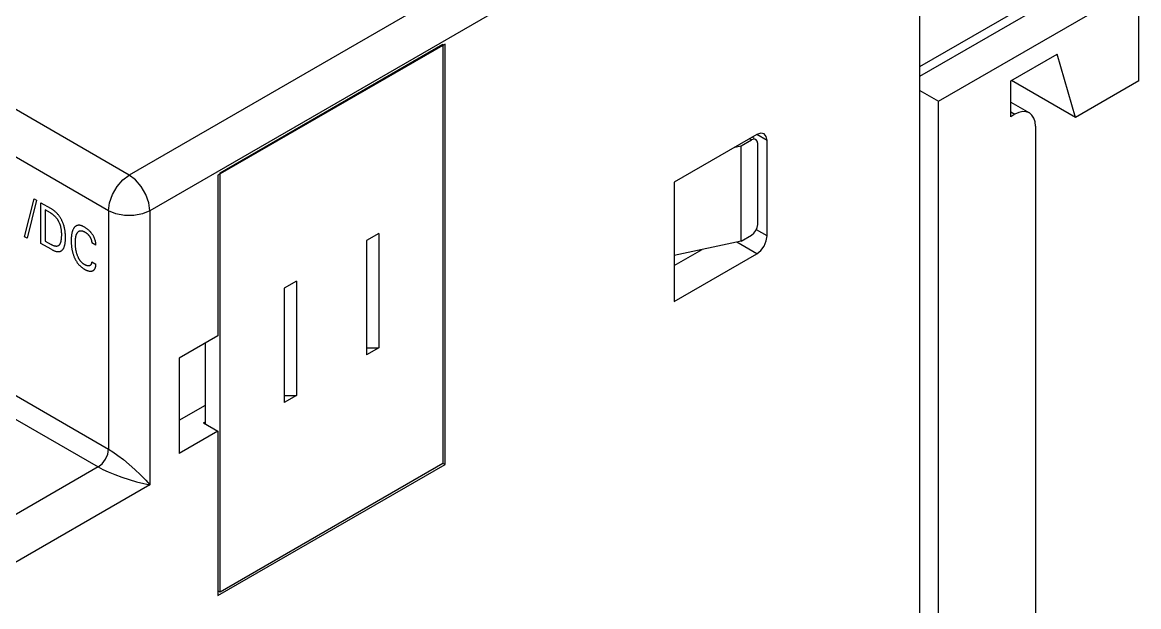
# Model space of a CAD drawing. Extents: x 0 to 420, y 0 to 297.
# Drawn here: x 192.24 to 230.48, y 172.8 to 192.83 of the extents above; entities that cross this region are included whole.
import ezdxf

# ---------------------------------------------------------------- set-up
doc = ezdxf.new("R2010")
doc.units = 0
doc.header["$LTSCALE"] = 23.1
doc.layers.add('40000_ISO', color=7, linetype='CONTINUOUS')

msp = doc.modelspace()

# ---------------------------------------------------------------- linework, layer by layer
at = {"layer": '40000_ISO', "color": 7, "linetype": 'CONTINUOUS'}
for p, q in [((222.98, 138.723), (222.98, 210.575)), ((195.898, 187.591), (172.209, 201.267)), ((195.191, 186.366), (171.502, 200.042)), ((222.98, 191.306), (229.061, 194.817)), ((222.98, 190.979), (229.202, 194.572)), ((207.07, 194.041), (195.898, 187.591)), ((223.616, 190.122), (230.263, 193.959)), ((230.475, 190.816), (230.475, 193.837)), ((208.838, 193.429), (196.605, 186.366)), ((206.716, 192.082), (198.938, 187.591)), ((199.009, 187.672), (206.646, 192.082)), ((206.646, 192.082), (206.646, 177.711)), ((206.716, 177.67), (206.716, 192.082)), ((226.091, 190.816), (227.682, 191.734)), ((228.311, 189.566), (227.682, 191.734)), ((226.091, 189.591), (226.091, 190.816)), ((228.311, 189.566), (226.118, 190.832)), ((230.475, 190.816), (228.311, 189.566)), ((222.98, 190.489), (223.616, 190.122)), ((223.616, 159.095), (223.616, 190.122)), ((226.091, 190.092), (226.732, 189.722)), ((226.091, 189.754), (226.232, 189.673)), ((226.232, 189.673), (226.091, 189.591)), ((226.37, 189.737), (226.232, 189.673)), ((226.503, 189.767), (226.37, 189.737)), ((226.625, 189.762), (226.503, 189.767)), ((226.732, 189.722), (226.625, 189.762)), ((226.82, 189.649), (226.732, 189.722)), ((226.886, 189.546), (226.82, 189.649)), ((226.926, 189.416), (226.886, 189.546)), ((226.94, 189.264), (226.926, 189.416)), ((217.394, 188.979), (214.565, 187.346)), ((217.529, 189.026), (217.394, 188.979)), ((217.747, 188.775), (217.394, 188.979)), ((217.644, 189.003), (217.529, 189.026)), ((217.72, 188.915), (217.644, 189.003)), ((217.747, 188.775), (217.72, 188.915)), ((226.94, 189.264), (226.94, 163.463)), ((216.64, 188.544), (216.863, 188.591)), ((216.863, 188.591), (217.217, 188.795)), ((216.863, 185.325), (216.863, 188.591)), ((217.217, 188.795), (217.146, 188.836)), ((217.298, 188.823), (217.217, 188.795)), ((217.314, 188.84), (217.234, 188.887)), ((217.367, 188.81), (217.298, 188.823)), ((217.413, 188.757), (217.367, 188.81)), ((217.429, 188.673), (217.413, 188.757)), ((217.429, 185.896), (217.429, 188.673)), ((217.747, 185.509), (217.747, 188.775)), ((195.484, 187.197), (195.681, 187.427)), ((195.681, 187.427), (195.898, 187.591)), ((196.116, 187.425), (195.898, 187.591)), ((196.313, 187.195), (196.116, 187.425)), ((198.938, 187.591), (198.938, 182.079)), ((199.009, 173.302), (199.009, 187.672)), ((195.326, 186.926), (195.484, 187.197)), ((196.47, 186.924), (196.313, 187.195)), ((214.565, 187.346), (214.565, 183.263)), ((192.316, 185.472), (192.641, 186.777)), ((192.723, 186.729), (192.398, 185.424)), ((192.641, 186.777), (192.723, 186.729)), ((192.877, 185.252), (192.877, 186.64)), ((192.877, 186.64), (193.201, 186.454)), ((195.191, 186.366), (195.225, 186.639)), ((195.225, 186.639), (195.326, 186.926)), ((196.57, 186.638), (196.47, 186.924)), ((196.605, 186.366), (196.57, 186.638)), ((193.017, 186.402), (193.017, 185.329)), ((193.201, 186.296), (193.017, 186.402)), ((193.217, 186.444), (193.201, 186.454)), ((193.201, 186.296), (193.213, 186.289)), ((193.213, 186.289), (193.225, 186.282)), ((193.233, 186.434), (193.217, 186.444)), ((193.225, 186.282), (193.237, 186.274)), ((193.25, 186.423), (193.233, 186.434)), ((193.237, 186.274), (193.249, 186.266)), ((193.249, 186.266), (193.261, 186.258)), ((193.267, 186.412), (193.25, 186.423)), ((193.261, 186.258), (193.273, 186.249)), ((193.283, 186.401), (193.267, 186.412)), ((193.273, 186.249), (193.285, 186.24)), ((193.3, 186.389), (193.283, 186.401)), ((193.285, 186.24), (193.297, 186.231)), ((193.297, 186.231), (193.309, 186.221)), ((193.316, 186.377), (193.3, 186.389)), ((193.309, 186.221), (193.32, 186.211)), ((193.333, 186.364), (193.316, 186.377)), ((193.349, 186.351), (193.333, 186.364)), ((193.365, 186.337), (193.349, 186.351)), ((193.381, 186.323), (193.365, 186.337)), ((193.397, 186.308), (193.381, 186.323)), ((193.412, 186.293), (193.397, 186.308)), ((193.428, 186.277), (193.412, 186.293)), ((193.443, 186.261), (193.428, 186.277)), ((193.458, 186.244), (193.443, 186.261)), ((193.472, 186.227), (193.458, 186.244)), ((193.486, 186.209), (193.472, 186.227)), ((195.191, 186.366), (195.191, 178.201)), ((195.445, 186.26), (195.191, 186.366)), ((195.743, 186.204), (195.445, 186.26)), ((196.355, 186.261), (196.057, 186.204)), ((196.605, 186.366), (196.355, 186.261)), ((196.605, 186.366), (196.605, 176.976)), ((193.32, 186.211), (193.332, 186.2)), ((193.332, 186.2), (193.344, 186.189)), ((193.344, 186.189), (193.355, 186.178)), ((193.355, 186.178), (193.366, 186.167)), ((193.366, 186.167), (193.377, 186.155)), ((193.377, 186.155), (193.388, 186.143)), ((193.388, 186.143), (193.398, 186.13)), ((193.398, 186.13), (193.409, 186.117)), ((193.409, 186.117), (193.418, 186.104)), ((193.418, 186.104), (193.428, 186.091)), ((193.428, 186.091), (193.437, 186.077)), ((193.437, 186.077), (193.446, 186.063)), ((193.446, 186.063), (193.454, 186.049)), ((193.454, 186.049), (193.463, 186.035)), ((193.463, 186.035), (193.471, 186.02)), ((193.471, 186.02), (193.478, 186.005)), ((193.478, 186.005), (193.486, 185.99)), ((193.499, 186.193), (193.486, 186.209)), ((193.486, 185.99), (193.493, 185.975)), ((193.493, 185.975), (193.499, 185.96)), ((193.511, 186.176), (193.499, 186.193)), ((193.499, 185.96), (193.506, 185.945)), ((193.506, 185.945), (193.512, 185.929)), ((193.523, 186.158), (193.511, 186.176)), ((193.512, 185.929), (193.518, 185.914)), ((193.518, 185.914), (193.523, 185.899)), ((193.534, 186.14), (193.523, 186.158)), ((193.523, 185.899), (193.529, 185.884)), ((193.529, 185.884), (193.533, 185.868)), ((193.533, 185.868), (193.54, 185.847)), ((193.546, 186.122), (193.534, 186.14)), ((193.54, 185.847), (193.545, 185.826)), ((193.556, 186.104), (193.546, 186.122)), ((193.567, 186.085), (193.556, 186.104)), ((193.577, 186.067), (193.567, 186.085)), ((193.587, 186.048), (193.577, 186.067)), ((193.596, 186.028), (193.587, 186.048)), ((193.605, 186.009), (193.596, 186.028)), ((193.614, 185.99), (193.605, 186.009)), ((193.622, 185.97), (193.614, 185.99)), ((193.63, 185.95), (193.622, 185.97)), ((193.638, 185.931), (193.63, 185.95)), ((193.645, 185.911), (193.638, 185.931)), ((193.651, 185.892), (193.645, 185.911)), ((193.658, 185.872), (193.651, 185.892)), ((193.666, 185.844), (193.658, 185.872)), ((193.674, 185.816), (193.666, 185.844)), ((194.06, 185.834), (194.051, 185.827)), ((194.069, 185.841), (194.06, 185.834)), ((194.079, 185.847), (194.069, 185.841)), ((194.089, 185.852), (194.079, 185.847)), ((194.099, 185.857), (194.089, 185.852)), ((194.11, 185.861), (194.099, 185.857)), ((194.121, 185.864), (194.11, 185.861)), ((194.132, 185.866), (194.121, 185.864)), ((194.143, 185.868), (194.132, 185.866)), ((194.154, 185.87), (194.143, 185.868)), ((194.166, 185.87), (194.154, 185.87)), ((194.177, 185.87), (194.166, 185.87)), ((194.19, 185.87), (194.177, 185.87)), ((194.202, 185.869), (194.19, 185.87)), ((194.214, 185.867), (194.202, 185.869)), ((194.227, 185.865), (194.214, 185.867)), ((194.24, 185.862), (194.227, 185.865)), ((194.254, 185.858), (194.24, 185.862)), ((194.268, 185.853), (194.254, 185.858)), ((194.282, 185.848), (194.268, 185.853)), ((194.296, 185.843), (194.282, 185.848)), ((194.311, 185.837), (194.296, 185.843)), ((194.325, 185.83), (194.311, 185.837)), ((196.057, 186.204), (195.743, 186.204)), ((217.413, 185.793), (217.429, 185.896)), ((192.398, 185.424), (192.316, 185.472)), ((193.545, 185.826), (193.55, 185.806)), ((193.55, 185.806), (193.555, 185.785)), ((193.555, 185.785), (193.558, 185.765)), ((193.558, 185.765), (193.562, 185.744)), ((193.562, 185.744), (193.565, 185.724)), ((193.565, 185.724), (193.567, 185.704)), ((193.567, 185.704), (193.569, 185.685)), ((193.569, 185.685), (193.571, 185.665)), ((193.571, 185.665), (193.572, 185.645)), ((193.572, 185.645), (193.573, 185.626)), ((193.573, 185.47), (193.572, 185.443)), ((193.573, 185.626), (193.574, 185.607)), ((193.574, 185.496), (193.573, 185.47)), ((193.574, 185.607), (193.575, 185.588)), ((193.575, 185.523), (193.574, 185.496)), ((193.575, 185.588), (193.575, 185.569)), ((193.575, 185.569), (193.575, 185.55)), ((193.575, 185.55), (193.575, 185.523)), ((193.681, 185.788), (193.674, 185.816)), ((193.687, 185.76), (193.681, 185.788)), ((193.692, 185.733), (193.687, 185.76)), ((193.697, 185.706), (193.692, 185.733)), ((193.701, 185.679), (193.697, 185.706)), ((193.704, 185.652), (193.701, 185.679)), ((193.707, 185.625), (193.704, 185.652)), ((193.709, 185.598), (193.707, 185.625)), ((193.711, 185.572), (193.709, 185.598)), ((193.713, 185.546), (193.711, 185.572)), ((193.714, 185.52), (193.713, 185.546)), ((193.714, 185.494), (193.714, 185.52)), ((193.715, 185.468), (193.714, 185.494)), ((193.715, 185.443), (193.715, 185.468)), ((193.915, 185.456), (193.913, 185.428)), ((193.917, 185.483), (193.915, 185.456)), ((193.92, 185.51), (193.917, 185.483)), ((193.923, 185.537), (193.92, 185.51)), ((193.926, 185.557), (193.923, 185.537)), ((193.929, 185.576), (193.926, 185.557)), ((193.933, 185.596), (193.929, 185.576)), ((193.937, 185.615), (193.933, 185.596)), ((193.942, 185.634), (193.937, 185.615)), ((193.947, 185.652), (193.942, 185.634)), ((193.953, 185.67), (193.947, 185.652)), ((193.959, 185.687), (193.953, 185.67)), ((193.965, 185.702), (193.959, 185.687)), ((193.971, 185.717), (193.965, 185.702)), ((193.978, 185.731), (193.971, 185.717)), ((193.985, 185.745), (193.978, 185.731)), ((193.992, 185.758), (193.985, 185.745)), ((194.001, 185.771), (193.992, 185.758)), ((194.009, 185.783), (194.001, 185.771)), ((194.018, 185.795), (194.009, 185.783)), ((194.026, 185.804), (194.018, 185.795)), ((194.034, 185.812), (194.026, 185.804)), ((194.042, 185.82), (194.034, 185.812)), ((194.051, 185.827), (194.042, 185.82)), ((194.065, 185.442), (194.067, 185.457)), ((194.067, 185.457), (194.07, 185.471)), ((194.07, 185.471), (194.072, 185.486)), ((194.072, 185.486), (194.076, 185.5)), ((194.076, 185.5), (194.079, 185.514)), ((194.079, 185.514), (194.083, 185.527)), ((194.083, 185.527), (194.087, 185.54)), ((194.087, 185.54), (194.091, 185.55)), ((194.091, 185.55), (194.095, 185.56)), ((194.095, 185.56), (194.099, 185.57)), ((194.099, 185.57), (194.103, 185.579)), ((194.103, 185.579), (194.107, 185.588)), ((194.107, 185.588), (194.112, 185.597)), ((194.112, 185.597), (194.117, 185.606)), ((194.117, 185.606), (194.123, 185.614)), ((194.123, 185.614), (194.128, 185.622)), ((194.128, 185.622), (194.133, 185.628)), ((194.133, 185.628), (194.138, 185.634)), ((194.138, 185.634), (194.144, 185.64)), ((194.144, 185.64), (194.149, 185.646)), ((194.149, 185.646), (194.155, 185.651)), ((194.155, 185.651), (194.161, 185.656)), ((194.161, 185.656), (194.167, 185.66)), ((194.167, 185.66), (194.174, 185.664)), ((194.174, 185.664), (194.18, 185.668)), ((194.18, 185.668), (194.187, 185.672)), ((194.187, 185.672), (194.194, 185.675)), ((194.194, 185.675), (194.201, 185.677)), ((194.201, 185.677), (194.208, 185.679)), ((194.208, 185.679), (194.215, 185.681)), ((194.215, 185.681), (194.223, 185.682)), ((194.223, 185.682), (194.23, 185.683)), ((194.23, 185.683), (194.238, 185.683)), ((194.238, 185.683), (194.246, 185.683)), ((194.246, 185.683), (194.254, 185.683)), ((194.254, 185.683), (194.262, 185.682)), ((194.262, 185.682), (194.271, 185.681)), ((194.271, 185.681), (194.279, 185.68)), ((194.279, 185.68), (194.288, 185.678)), ((194.288, 185.678), (194.297, 185.676)), ((194.297, 185.676), (194.306, 185.673)), ((194.306, 185.673), (194.316, 185.67)), ((194.316, 185.67), (194.325, 185.666)), ((194.339, 185.823), (194.325, 185.83)), ((194.325, 185.666), (194.335, 185.663)), ((194.335, 185.663), (194.344, 185.658)), ((194.354, 185.815), (194.339, 185.823)), ((194.344, 185.658), (194.354, 185.654)), ((194.368, 185.807), (194.354, 185.815)), ((194.354, 185.654), (194.363, 185.649)), ((194.363, 185.649), (194.373, 185.644)), ((194.385, 185.797), (194.368, 185.807)), ((194.373, 185.644), (194.382, 185.638)), ((194.382, 185.638), (194.392, 185.633)), ((194.402, 185.787), (194.385, 185.797)), ((194.392, 185.633), (194.402, 185.626)), ((194.418, 185.776), (194.402, 185.787)), ((194.402, 185.626), (194.412, 185.62)), ((194.412, 185.62), (194.422, 185.613)), ((194.435, 185.764), (194.418, 185.776)), ((194.422, 185.613), (194.432, 185.606)), ((194.432, 185.606), (194.441, 185.599)), ((194.452, 185.752), (194.435, 185.764)), ((194.441, 185.599), (194.45, 185.591)), ((194.45, 185.591), (194.459, 185.584)), ((194.468, 185.74), (194.452, 185.752)), ((194.459, 185.584), (194.468, 185.576)), ((194.483, 185.727), (194.468, 185.74)), ((194.468, 185.576), (194.476, 185.568)), ((194.476, 185.568), (194.485, 185.559)), ((194.498, 185.715), (194.483, 185.727)), ((194.485, 185.559), (194.493, 185.551)), ((194.493, 185.551), (194.501, 185.542)), ((194.513, 185.702), (194.498, 185.715)), ((194.501, 185.542), (194.509, 185.533)), ((194.509, 185.533), (194.517, 185.524)), ((194.527, 185.688), (194.513, 185.702)), ((194.517, 185.524), (194.524, 185.515)), ((194.524, 185.515), (194.532, 185.505)), ((194.542, 185.674), (194.527, 185.688)), ((194.532, 185.505), (194.539, 185.495)), ((194.539, 185.495), (194.545, 185.486)), ((194.556, 185.66), (194.542, 185.674)), ((194.545, 185.486), (194.551, 185.478)), ((194.551, 185.478), (194.556, 185.469)), ((194.568, 185.647), (194.556, 185.66)), ((194.556, 185.469), (194.562, 185.46)), ((194.562, 185.46), (194.567, 185.45)), ((194.567, 185.45), (194.572, 185.441)), ((194.579, 185.635), (194.568, 185.647)), ((194.59, 185.622), (194.579, 185.635)), ((194.601, 185.609), (194.59, 185.622)), ((194.612, 185.595), (194.601, 185.609)), ((194.622, 185.581), (194.612, 185.595)), ((194.632, 185.567), (194.622, 185.581)), ((194.642, 185.553), (194.632, 185.567)), ((194.652, 185.538), (194.642, 185.553)), ((194.661, 185.523), (194.652, 185.538)), ((194.67, 185.508), (194.661, 185.523)), ((194.679, 185.493), (194.67, 185.508)), ((194.687, 185.477), (194.679, 185.493)), ((194.695, 185.461), (194.687, 185.477)), ((194.702, 185.446), (194.695, 185.461)), ((204.454, 185.59), (204.029, 185.345)), ((204.454, 185.59), (204.454, 181.671)), ((216.863, 185.325), (217.217, 185.529)), ((217.217, 185.529), (217.298, 185.595)), ((217.298, 185.595), (217.367, 185.687)), ((217.367, 185.687), (217.413, 185.793)), ((217.747, 185.509), (217.381, 185.72)), ((217.72, 185.337), (217.747, 185.509)), ((193.228, 185.05), (192.877, 185.252)), ((193.017, 185.329), (193.229, 185.207)), ((193.243, 185.198), (193.229, 185.207)), ((193.258, 185.191), (193.243, 185.198)), ((193.272, 185.184), (193.258, 185.191)), ((193.287, 185.177), (193.272, 185.184)), ((193.301, 185.171), (193.287, 185.177)), ((193.315, 185.165), (193.301, 185.171)), ((193.329, 185.161), (193.315, 185.165)), ((193.344, 185.157), (193.329, 185.161)), ((193.354, 185.154), (193.344, 185.157)), ((193.365, 185.152), (193.354, 185.154)), ((193.375, 185.151), (193.365, 185.152)), ((193.386, 185.15), (193.375, 185.151)), ((193.396, 185.149), (193.386, 185.15)), ((193.406, 185.149), (193.396, 185.149)), ((193.416, 185.15), (193.406, 185.149)), ((193.425, 185.151), (193.416, 185.15)), ((193.435, 185.153), (193.425, 185.151)), ((193.443, 185.156), (193.435, 185.153)), ((193.452, 185.159), (193.443, 185.156)), ((193.46, 185.163), (193.452, 185.159)), ((193.468, 185.167), (193.46, 185.163)), ((193.475, 185.172), (193.468, 185.167)), ((193.482, 185.177), (193.475, 185.172)), ((193.489, 185.183), (193.482, 185.177)), ((193.496, 185.19), (193.489, 185.183)), ((193.502, 185.197), (193.496, 185.19)), ((193.508, 185.205), (193.502, 185.197)), ((193.514, 185.213), (193.508, 185.205)), ((193.52, 185.223), (193.514, 185.213)), ((193.525, 185.232), (193.52, 185.223)), ((193.53, 185.242), (193.525, 185.232)), ((193.534, 185.253), (193.53, 185.242)), ((193.539, 185.264), (193.534, 185.253)), ((193.542, 185.275), (193.539, 185.264)), ((193.547, 185.29), (193.542, 185.275)), ((193.552, 185.307), (193.547, 185.29)), ((193.556, 185.323), (193.552, 185.307)), ((193.559, 185.34), (193.556, 185.323)), ((193.562, 185.357), (193.559, 185.34)), ((193.565, 185.375), (193.562, 185.357)), ((193.567, 185.392), (193.565, 185.375)), ((193.57, 185.418), (193.567, 185.392)), ((193.572, 185.443), (193.57, 185.418)), ((193.64, 185.064), (193.648, 185.075)), ((193.648, 185.075), (193.654, 185.087)), ((193.654, 185.087), (193.661, 185.099)), ((193.661, 185.099), (193.669, 185.117)), ((193.669, 185.117), (193.676, 185.135)), ((193.676, 185.135), (193.682, 185.154)), ((193.682, 185.154), (193.688, 185.173)), ((193.688, 185.173), (193.693, 185.193)), ((193.693, 185.193), (193.697, 185.214)), ((193.697, 185.214), (193.701, 185.235)), ((193.701, 185.235), (193.704, 185.257)), ((193.704, 185.257), (193.707, 185.279)), ((193.707, 185.279), (193.709, 185.301)), ((193.709, 185.301), (193.711, 185.324)), ((193.711, 185.324), (193.713, 185.347)), ((193.713, 185.347), (193.714, 185.371)), ((193.714, 185.395), (193.715, 185.418)), ((193.714, 185.371), (193.714, 185.395)), ((193.715, 185.418), (193.715, 185.443)), ((193.912, 185.4), (193.911, 185.372)), ((193.911, 185.372), (193.911, 185.343)), ((193.911, 185.343), (193.911, 185.314)), ((193.911, 185.314), (193.912, 185.285)), ((193.913, 185.428), (193.912, 185.4)), ((193.912, 185.285), (193.913, 185.256)), ((193.913, 185.256), (193.915, 185.227)), ((193.915, 185.227), (193.917, 185.197)), ((193.917, 185.197), (193.92, 185.167)), ((193.92, 185.167), (193.923, 185.137)), ((193.923, 185.137), (193.926, 185.114)), ((193.926, 185.114), (193.929, 185.09)), ((193.929, 185.09), (193.933, 185.067)), ((194.054, 185.283), (194.055, 185.307)), ((194.054, 185.261), (194.054, 185.283)), ((194.055, 185.238), (194.054, 185.261)), ((194.055, 185.33), (194.056, 185.354)), ((194.055, 185.307), (194.055, 185.33)), ((194.056, 185.216), (194.055, 185.238)), ((194.056, 185.354), (194.058, 185.377)), ((194.057, 185.193), (194.056, 185.216)), ((194.058, 185.171), (194.057, 185.193)), ((194.058, 185.377), (194.059, 185.399)), ((194.06, 185.148), (194.058, 185.171)), ((194.059, 185.399), (194.063, 185.427)), ((194.062, 185.125), (194.06, 185.148)), ((194.064, 185.104), (194.062, 185.125)), ((194.063, 185.427), (194.065, 185.442)), ((194.067, 185.084), (194.064, 185.104)), ((194.069, 185.063), (194.067, 185.084)), ((194.572, 185.441), (194.577, 185.432)), ((194.577, 185.432), (194.581, 185.422)), ((194.581, 185.422), (194.585, 185.413)), ((194.585, 185.413), (194.589, 185.404)), ((194.589, 185.404), (194.593, 185.394)), ((194.593, 185.394), (194.596, 185.385)), ((194.596, 185.385), (194.599, 185.375)), ((194.599, 185.375), (194.602, 185.366)), ((194.602, 185.366), (194.604, 185.356)), ((194.604, 185.356), (194.606, 185.347)), ((194.606, 185.347), (194.609, 185.337)), ((194.609, 185.337), (194.61, 185.327)), ((194.61, 185.327), (194.612, 185.317)), ((194.612, 185.317), (194.613, 185.307)), ((194.613, 185.307), (194.614, 185.297)), ((194.614, 185.297), (194.615, 185.288)), ((194.615, 185.288), (194.615, 185.278)), ((194.615, 185.278), (194.615, 185.269)), ((194.758, 185.186), (194.615, 185.269)), ((194.709, 185.43), (194.702, 185.446)), ((194.715, 185.414), (194.709, 185.43)), ((194.721, 185.398), (194.715, 185.414)), ((194.727, 185.382), (194.721, 185.398)), ((194.732, 185.366), (194.727, 185.382)), ((194.736, 185.35), (194.732, 185.366)), ((194.741, 185.334), (194.736, 185.35)), ((194.744, 185.319), (194.741, 185.334)), ((194.748, 185.301), (194.744, 185.319)), ((194.751, 185.284), (194.748, 185.301)), ((194.753, 185.267), (194.751, 185.284)), ((194.755, 185.25), (194.753, 185.267)), ((194.757, 185.234), (194.755, 185.25)), ((194.758, 185.218), (194.757, 185.234)), ((194.758, 185.202), (194.758, 185.218)), ((194.758, 185.186), (194.758, 185.202)), ((204.029, 185.345), (204.029, 181.426)), ((216.863, 185.325), (214.565, 184.839)), ((217.394, 184.896), (216.708, 185.292)), ((217.529, 185.005), (217.644, 185.16)), ((217.644, 185.16), (217.72, 185.337)), ((193.228, 185.05), (193.245, 185.04)), ((193.245, 185.04), (193.261, 185.031)), ((193.261, 185.031), (193.278, 185.023)), ((193.278, 185.023), (193.294, 185.015)), ((193.294, 185.015), (193.311, 185.007)), ((193.311, 185.007), (193.327, 185)), ((193.327, 185), (193.344, 184.994)), ((193.344, 184.994), (193.36, 184.988)), ((193.36, 184.988), (193.377, 184.982)), ((193.377, 184.982), (193.393, 184.978)), ((193.393, 184.978), (193.409, 184.974)), ((193.409, 184.974), (193.424, 184.971)), ((193.424, 184.971), (193.44, 184.968)), ((193.44, 184.968), (193.455, 184.967)), ((193.455, 184.967), (193.47, 184.967)), ((193.47, 184.967), (193.484, 184.967)), ((193.484, 184.967), (193.498, 184.968)), ((193.498, 184.968), (193.511, 184.971)), ((193.511, 184.971), (193.523, 184.974)), ((193.523, 184.974), (193.535, 184.977)), ((193.535, 184.977), (193.547, 184.982)), ((193.547, 184.982), (193.558, 184.987)), ((193.558, 184.987), (193.568, 184.993)), ((193.568, 184.993), (193.579, 185)), ((193.579, 185), (193.589, 185.007)), ((193.589, 185.007), (193.598, 185.015)), ((193.598, 185.015), (193.608, 185.024)), ((193.608, 185.024), (193.616, 185.033)), ((193.616, 185.033), (193.625, 185.043)), ((193.625, 185.043), (193.633, 185.053)), ((193.633, 185.053), (193.64, 185.064)), ((193.933, 185.067), (193.937, 185.043)), ((193.937, 185.043), (193.942, 185.019)), ((193.942, 185.019), (193.947, 184.995)), ((193.947, 184.995), (193.953, 184.971)), ((193.953, 184.971), (193.959, 184.947)), ((193.959, 184.947), (193.965, 184.925)), ((193.965, 184.925), (193.971, 184.903)), ((193.971, 184.903), (193.978, 184.881)), ((193.978, 184.881), (193.985, 184.859)), ((193.985, 184.859), (193.993, 184.838)), ((193.993, 184.838), (194.001, 184.816)), ((194.001, 184.816), (194.01, 184.794)), ((194.01, 184.794), (194.019, 184.772)), ((194.019, 184.772), (194.027, 184.755)), ((194.027, 184.755), (194.035, 184.737)), ((194.035, 184.737), (194.043, 184.72)), ((194.043, 184.72), (194.052, 184.703)), ((194.052, 184.703), (194.061, 184.686)), ((194.061, 184.686), (194.07, 184.669)), ((194.073, 185.042), (194.069, 185.063)), ((194.076, 185.022), (194.073, 185.042)), ((194.08, 185.001), (194.076, 185.022)), ((194.085, 184.979), (194.08, 185.001)), ((194.089, 184.961), (194.085, 184.979)), ((194.093, 184.942), (194.089, 184.961)), ((194.098, 184.923), (194.093, 184.942)), ((194.104, 184.904), (194.098, 184.923)), ((194.11, 184.885), (194.104, 184.904)), ((194.116, 184.866), (194.11, 184.885)), ((194.122, 184.847), (194.116, 184.866)), ((194.128, 184.833), (194.122, 184.847)), ((194.133, 184.819), (194.128, 184.833)), ((194.139, 184.805), (194.133, 184.819)), ((194.145, 184.79), (194.139, 184.805)), ((194.151, 184.776), (194.145, 184.79)), ((194.158, 184.762), (194.151, 184.776)), ((194.165, 184.749), (194.158, 184.762)), ((194.172, 184.735), (194.165, 184.749)), ((194.179, 184.721), (194.172, 184.735)), ((194.187, 184.708), (194.179, 184.721)), ((194.194, 184.697), (194.187, 184.708)), ((194.201, 184.686), (194.194, 184.697)), ((194.208, 184.676), (194.201, 184.686)), ((214.565, 184.488), (215.525, 185.042)), ((214.565, 183.263), (217.394, 184.896)), ((217.394, 184.896), (217.529, 185.005)), ((194.07, 184.669), (194.08, 184.653)), ((194.08, 184.653), (194.09, 184.636)), ((194.09, 184.636), (194.1, 184.62)), ((194.1, 184.62), (194.11, 184.604)), ((194.11, 184.604), (194.121, 184.589)), ((194.121, 184.589), (194.132, 184.575)), ((194.132, 184.575), (194.143, 184.56)), ((194.143, 184.56), (194.154, 184.546)), ((194.154, 184.546), (194.166, 184.532)), ((194.166, 184.532), (194.178, 184.519)), ((194.178, 184.519), (194.19, 184.505)), ((194.19, 184.505), (194.202, 184.493)), ((194.202, 184.493), (194.214, 184.48)), ((194.216, 184.665), (194.208, 184.676)), ((194.214, 184.48), (194.227, 184.468)), ((194.223, 184.655), (194.216, 184.665)), ((194.231, 184.645), (194.223, 184.655)), ((194.227, 184.468), (194.241, 184.456)), ((194.239, 184.635), (194.231, 184.645)), ((194.247, 184.625), (194.239, 184.635)), ((194.241, 184.456), (194.254, 184.444)), ((194.255, 184.616), (194.247, 184.625)), ((194.254, 184.444), (194.268, 184.432)), ((194.263, 184.607), (194.255, 184.616)), ((194.272, 184.598), (194.263, 184.607)), ((194.268, 184.432), (194.282, 184.421)), ((194.282, 184.588), (194.272, 184.598)), ((194.292, 184.579), (194.282, 184.588)), ((194.282, 184.421), (194.297, 184.411)), ((194.302, 184.57), (194.292, 184.579)), ((194.297, 184.411), (194.311, 184.4)), ((194.313, 184.561), (194.302, 184.57)), ((194.311, 184.4), (194.325, 184.391)), ((194.323, 184.553), (194.313, 184.561)), ((194.334, 184.545), (194.323, 184.553)), ((194.325, 184.391), (194.339, 184.381)), ((194.344, 184.538), (194.334, 184.545)), ((194.339, 184.381), (194.354, 184.372)), ((194.355, 184.531), (194.344, 184.538)), ((194.354, 184.372), (194.368, 184.364)), ((194.365, 184.524), (194.355, 184.531)), ((194.376, 184.518), (194.365, 184.524)), ((194.368, 184.364), (194.384, 184.355)), ((194.388, 184.511), (194.376, 184.518)), ((194.384, 184.355), (194.401, 184.346)), ((194.4, 184.505), (194.388, 184.511)), ((194.411, 184.499), (194.4, 184.505)), ((194.401, 184.346), (194.417, 184.338)), ((194.423, 184.494), (194.411, 184.499)), ((194.417, 184.338), (194.433, 184.331)), ((194.435, 184.49), (194.423, 184.494)), ((194.433, 184.331), (194.449, 184.324)), ((194.444, 184.487), (194.435, 184.49)), ((194.453, 184.484), (194.444, 184.487)), ((194.449, 184.324), (194.465, 184.318)), ((194.461, 184.482), (194.453, 184.484)), ((194.47, 184.48), (194.461, 184.482)), ((194.465, 184.318), (194.48, 184.313)), ((194.479, 184.479), (194.47, 184.48)), ((194.487, 184.478), (194.479, 184.479)), ((194.48, 184.313), (194.495, 184.309)), ((194.495, 184.478), (194.487, 184.478)), ((194.503, 184.478), (194.495, 184.478)), ((194.495, 184.309), (194.51, 184.305)), ((194.51, 184.478), (194.503, 184.478)), ((194.518, 184.479), (194.51, 184.478)), ((194.51, 184.305), (194.524, 184.302)), ((194.525, 184.481), (194.518, 184.479)), ((194.532, 184.483), (194.525, 184.481)), ((194.539, 184.485), (194.532, 184.483)), ((194.545, 184.487), (194.539, 184.485)), ((194.551, 184.49), (194.545, 184.487)), ((194.557, 184.494), (194.551, 184.49)), ((194.563, 184.498), (194.557, 184.494)), ((194.568, 184.502), (194.563, 184.498)), ((194.573, 184.507), (194.568, 184.502)), ((194.578, 184.512), (194.573, 184.507)), ((194.583, 184.518), (194.578, 184.512)), ((194.587, 184.524), (194.583, 184.518)), ((194.591, 184.53), (194.587, 184.524)), ((194.595, 184.537), (194.591, 184.53)), ((194.598, 184.544), (194.595, 184.537)), ((194.601, 184.551), (194.598, 184.544)), ((194.604, 184.56), (194.601, 184.551)), ((194.607, 184.569), (194.604, 184.56)), ((194.609, 184.578), (194.607, 184.569)), ((194.611, 184.587), (194.609, 184.578)), ((194.612, 184.597), (194.611, 184.587)), ((194.614, 184.607), (194.612, 184.597)), ((194.615, 184.617), (194.614, 184.607)), ((194.615, 184.617), (194.758, 184.534)), ((194.618, 184.302), (194.629, 184.305)), ((194.629, 184.305), (194.639, 184.308)), ((194.639, 184.308), (194.648, 184.312)), ((194.648, 184.312), (194.657, 184.316)), ((194.657, 184.316), (194.666, 184.321)), ((194.666, 184.321), (194.675, 184.326)), ((194.675, 184.326), (194.683, 184.332)), ((194.683, 184.332), (194.691, 184.339)), ((194.691, 184.339), (194.699, 184.346)), ((194.699, 184.346), (194.706, 184.354)), ((194.706, 184.354), (194.712, 184.362)), ((194.712, 184.362), (194.718, 184.371)), ((194.718, 184.371), (194.724, 184.38)), ((194.724, 184.38), (194.729, 184.39)), ((194.729, 184.39), (194.734, 184.4)), ((194.734, 184.4), (194.738, 184.411)), ((194.738, 184.411), (194.742, 184.422)), ((194.742, 184.422), (194.746, 184.435)), ((194.746, 184.435), (194.749, 184.448)), ((194.749, 184.448), (194.752, 184.462)), ((194.752, 184.462), (194.754, 184.475)), ((194.754, 184.475), (194.756, 184.49)), ((194.756, 184.49), (194.757, 184.504)), ((194.757, 184.504), (194.758, 184.519)), ((194.758, 184.519), (194.758, 184.534)), ((184.655, 184.284), (195.191, 178.201)), ((194.524, 184.302), (194.538, 184.3)), ((194.538, 184.3), (194.552, 184.298)), ((194.552, 184.298), (194.564, 184.298)), ((194.564, 184.298), (194.575, 184.297)), ((194.575, 184.297), (194.586, 184.298)), ((194.586, 184.298), (194.597, 184.299)), ((194.597, 184.299), (194.608, 184.3)), ((194.608, 184.3), (194.618, 184.302)), ((201.625, 183.957), (201.201, 183.712)), ((201.625, 183.957), (201.625, 180.038)), ((201.201, 183.712), (201.201, 179.793)), ((185.998, 182.692), (194.837, 177.589)), ((198.938, 182.079), (197.612, 181.314)), ((198.514, 179.058), (198.514, 181.835)), ((204.454, 181.671), (204.029, 181.426)), ((204.029, 181.671), (204.454, 181.671)), ((197.612, 181.314), (197.612, 178.048)), ((201.625, 180.038), (201.201, 179.793)), ((201.201, 180.038), (201.625, 180.038)), ((197.612, 179.191), (198.514, 179.712)), ((198.443, 179.099), (198.514, 179.14)), ((198.443, 179.099), (198.938, 178.813)), ((198.938, 178.813), (197.612, 178.048)), ((198.938, 178.813), (198.938, 173.18)), ((195.164, 178.029), (195.191, 178.201)), ((195.191, 178.201), (195.337, 178.109)), ((194.972, 177.698), (195.087, 177.853)), ((195.087, 177.853), (195.164, 178.029)), ((195.337, 178.109), (195.509, 177.987)), ((195.509, 177.987), (195.698, 177.84)), ((195.698, 177.84), (195.895, 177.676)), ((194.837, 177.589), (189.887, 174.731)), ((194.837, 177.589), (194.972, 177.698)), ((194.837, 177.589), (194.99, 177.508)), ((194.99, 177.508), (195.182, 177.42)), ((195.895, 177.676), (196.091, 177.501)), ((196.091, 177.501), (196.283, 177.317)), ((198.938, 173.18), (206.716, 177.67)), ((206.646, 177.711), (199.009, 173.302)), ((206.716, 177.67), (206.646, 177.711)), ((195.182, 177.42), (195.403, 177.329)), ((195.403, 177.329), (195.644, 177.242)), ((195.644, 177.242), (195.894, 177.159)), ((195.894, 177.159), (196.149, 177.084)), ((196.149, 177.084), (196.398, 177.021)), ((196.283, 177.317), (196.463, 177.133)), ((196.463, 177.133), (196.605, 176.976)), ((196.605, 176.976), (190.594, 173.506)), ((196.398, 177.021), (196.605, 176.976)), ((199.009, 173.302), (198.938, 173.343))]:
    msp.add_line(p, q, dxfattribs=at)

doc.saveas('drawing.dxf')
